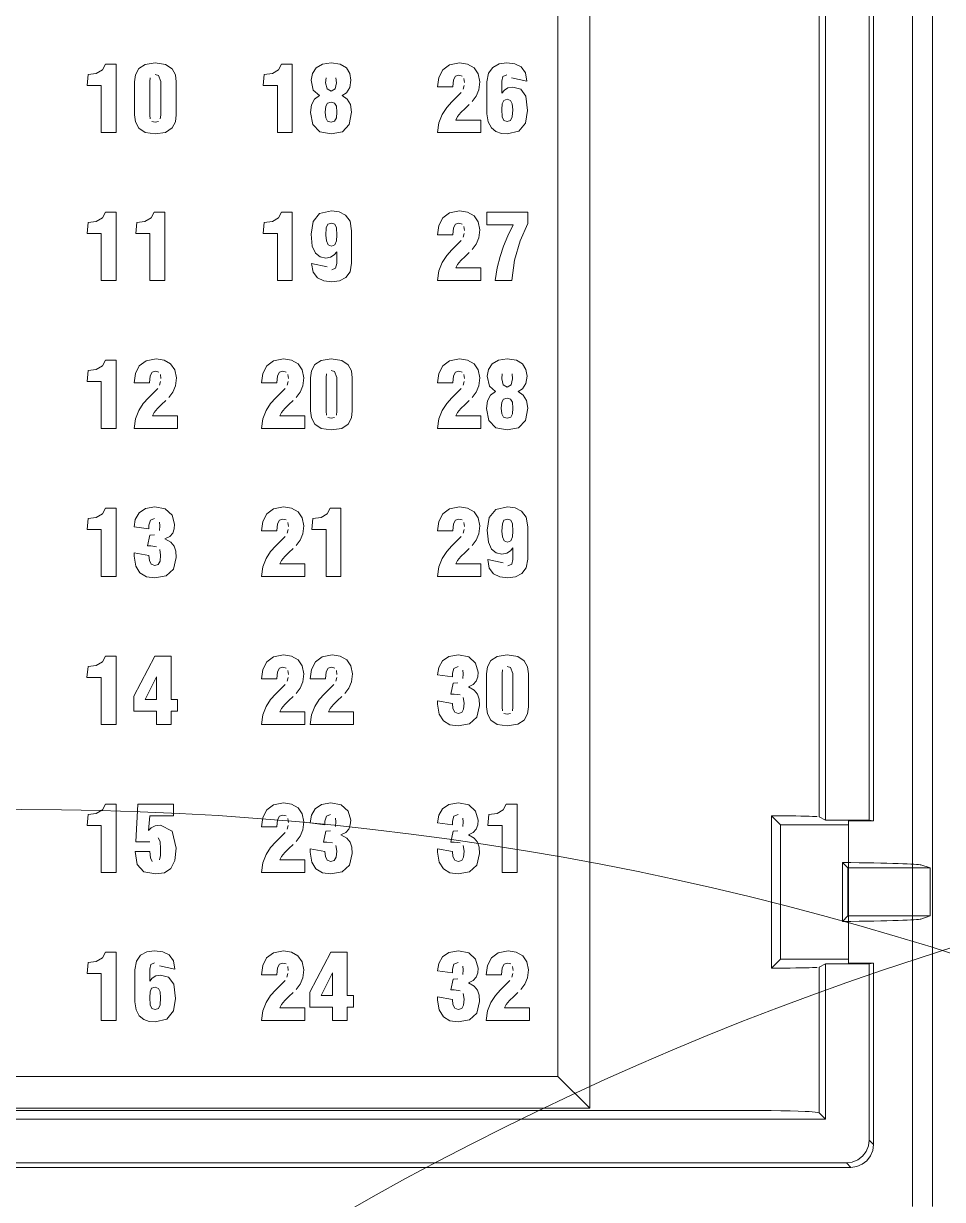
# Model space of a CAD drawing. Header units: millimetres. Extents: x -6000 to 26000, y -6000 to 26000.
# Drawn here: x 133.833 to 136.62, y -4534.939 to -4531.375 of the extents above; entities that cross this region are included whole.
import ezdxf

# ---------------------------------------------------------------- set-up
doc = ezdxf.new("R2010")
doc.units = ezdxf.units.MM
doc.header["$MEASUREMENT"] = 0
doc.layers.add('Чертеж и Рисунок_Ном._пера__7', color=7, linetype='Continuous', lineweight=15)

msp = doc.modelspace()

# ---------------------------------------------------------------- linework, layer by layer
at = {"layer": 'Чертеж и Рисунок_Ном._пера__7', "color": 7, "linetype": 'Continuous', "lineweight": 15}
for p, q in [((136.5291, -4534.9602), (136.5291, -4528.3644)), ((136.5894, -4528.3644), (136.5894, -4534.9602)), ((136.5894, -4528.3644), (136.5894, -4534.9602)), ((136.5894, -4534.9184), (136.5894, -4528.3647)), ((136.2456, -4533.7796), (136.2456, -4529.2135)), ((136.2648, -4533.7892), (136.2648, -4529.2039)), ((136.3975, -4533.7892), (136.3975, -4529.2039)), ((136.4109, -4529.2013), (136.4109, -4533.7919)), ((135.4537, -4534.5664), (135.4537, -4530.6716)), ((135.5501, -4530.768), (135.5501, -4534.6628)), ((136.1008, -4533.7763), (136.1286, -4533.8041)), ((136.1008, -4534.2384), (136.1008, -4533.7763)), ((136.2648, -4533.7892), (136.2456, -4533.7796)), ((136.3975, -4533.7892), (136.2648, -4533.7892)), ((136.4109, -4533.7919), (136.3975, -4533.7892)), ((136.1286, -4534.2105), (136.1286, -4533.8041)), ((136.1286, -4533.8041), (136.3344, -4533.8041)), ((136.3344, -4533.7919), (136.3344, -4533.8041)), ((136.4109, -4533.7919), (136.3344, -4533.7919)), ((136.3344, -4534.2105), (136.3344, -4533.8041)), ((136.3164, -4533.9179), (136.3164, -4534.0967)), ((136.3164, -4533.9179), (136.3331, -4533.9346)), ((136.5822, -4533.9346), (136.5544, -4533.9254)), ((136.3331, -4533.9346), (136.3331, -4534.08)), ((136.5822, -4533.9346), (136.3331, -4533.9346)), ((136.5822, -4533.9346), (136.5822, -4534.08)), ((136.3164, -4534.0967), (136.3331, -4534.08)), ((136.3331, -4534.08), (136.5822, -4534.08)), ((136.5544, -4534.0893), (136.5822, -4534.08)), ((136.1008, -4534.2384), (136.1286, -4534.2105)), ((136.1286, -4534.2105), (136.3344, -4534.2105)), ((136.3344, -4534.2228), (136.3344, -4534.2105)), ((136.2648, -4534.2255), (136.2456, -4534.235)), ((136.2456, -4534.6767), (136.2456, -4534.235)), ((136.3975, -4534.2255), (136.2648, -4534.2255)), ((136.2648, -4534.6959), (136.2648, -4534.2255)), ((136.4109, -4534.2228), (136.3344, -4534.2228)), ((136.4109, -4534.2228), (136.3975, -4534.2255)), ((136.3975, -4534.7593), (136.3975, -4534.2255)), ((136.4109, -4534.2228), (136.4109, -4534.7726)), ((132.0822, -4534.5664), (135.4537, -4534.5664)), ((135.4537, -4534.5664), (135.5501, -4534.6628)), ((136.0371, -4534.6696), (131.4988, -4534.6696)), ((135.5501, -4534.6628), (131.9858, -4534.6628)), ((136.2456, -4534.6767), (136.2648, -4534.6959)), ((131.2711, -4534.6959), (136.2648, -4534.6959)), ((136.4109, -4534.7726), (136.3975, -4534.7593)), ((136.3416, -4534.8419), (131.1943, -4534.8419)), ((131.2077, -4534.8285), (136.3282, -4534.8285)), ((136.3416, -4534.8419), (136.3282, -4534.8285))]:
    msp.add_line(p, q, dxfattribs=at)
at = {"layer": 'Чертеж и Рисунок_Ном._пера__7', "color": 7, "linetype": 'Continuous', "lineweight": 15, "flags": 128}
for points in [[(134.0692, -4531.7055), (134.1146, -4531.7055), (134.1146, -4531.4985), (134.0822, -4531.4985), (134.0728, -4531.5155)], [(134.2022, -4531.499), (134.183, -4531.512)], [(134.2326, -4531.4941), (134.2022, -4531.499)], [(134.2643, -4531.499), (134.2326, -4531.4941)], [(134.2839, -4531.5121), (134.2643, -4531.499)], [(134.603, -4531.7055), (134.6483, -4531.7055), (134.6483, -4531.4985), (134.616, -4531.4985), (134.6065, -4531.5155)], [(134.7396, -4531.4983), (134.7208, -4531.5096), (134.7095, -4531.5263)], [(134.7658, -4531.4941), (134.7396, -4531.4983)], [(134.7939, -4531.4984), (134.7658, -4531.4941)], [(134.8126, -4531.5098), (134.7939, -4531.4984)], [(135.125, -4531.5), (135.1044, -4531.5158)], [(135.1553, -4531.4941), (135.125, -4531.5)], [(135.1799, -4531.498), (135.1553, -4531.4941)], [(135.1994, -4531.5093), (135.1799, -4531.498)], [(135.2122, -4531.5274), (135.1994, -4531.5093)], [(135.256, -4531.508), (135.2433, -4531.5259)], [(135.2984, -4531.4941), (135.275, -4531.4975), (135.256, -4531.508)], [(135.323, -4531.4972), (135.2984, -4531.4941)], [(135.3423, -4531.5069), (135.323, -4531.4972)], [(135.3551, -4531.5242), (135.3423, -4531.5069)], [(134.0541, -4531.5263), (134.0292, -4531.5301), (134.026, -4531.5627), (134.0692, -4531.5627), (134.0692, -4531.7055)], [(134.0728, -4531.5155), (134.0541, -4531.5263)], [(134.1729, -4531.5305), (134.1699, -4531.5521)], [(134.183, -4531.512), (134.1729, -4531.5305)], [(134.2178, -4531.6645), (134.2167, -4531.6528), (134.2167, -4531.5513), (134.2178, -4531.5395)], [(134.2321, -4531.5298), (134.2427, -4531.5323)], [(134.2427, -4531.5323), (134.2497, -4531.5513), (134.2497, -4531.6528), (134.2481, -4531.6645)], [(134.2938, -4531.5306), (134.2839, -4531.5121)], [(134.2938, -4531.6732), (134.2965, -4531.6517), (134.2965, -4531.5521), (134.2938, -4531.5306)], [(134.5879, -4531.5263), (134.563, -4531.5301), (134.5597, -4531.5627), (134.603, -4531.5627), (134.603, -4531.7055)], [(134.6065, -4531.5155), (134.5879, -4531.5263)], [(134.7095, -4531.5263), (134.7057, -4531.5465), (134.7119, -4531.5775)], [(134.7535, -4531.5734), (134.7493, -4531.5545), (134.7512, -4531.5401)], [(134.7807, -4531.5401), (134.7826, -4531.5545), (134.7784, -4531.5734)], [(134.8229, -4531.5266), (134.8126, -4531.5098)], [(134.8262, -4531.5465), (134.8229, -4531.5266)], [(135.0927, -4531.539), (135.089, -4531.5669), (135.135, -4531.5669), (135.1369, -4531.5462), (135.143, -4531.5349)], [(135.1044, -4531.5158), (135.0927, -4531.539)], [(135.143, -4531.5349), (135.1532, -4531.5315)], [(135.1532, -4531.5315), (135.1635, -4531.5343)], [(135.1686, -4531.542), (135.17, -4531.5536)], [(135.2168, -4531.5518), (135.2122, -4531.5274)], [(135.2433, -4531.5259), (135.2386, -4531.5518), (135.2386, -4531.6493), (135.2422, -4531.6736)], [(135.2834, -4531.586), (135.2834, -4531.5498), (135.287, -4531.5358)], [(135.287, -4531.5358), (135.2984, -4531.5309)], [(135.313, -4531.5401), (135.3596, -4531.5498), (135.3551, -4531.5242)], [(134.1699, -4531.5521), (134.1699, -4531.6517), (134.1729, -4531.6733), (134.183, -4531.6919)], [(134.7119, -4531.5775), (134.7305, -4531.5936)], [(134.7784, -4531.5734), (134.7658, -4531.5798), (134.7535, -4531.5734)], [(134.813, -4531.5848), (134.8225, -4531.569)], [(134.8225, -4531.569), (134.8262, -4531.5465)], [(135.1691, -4531.5634), (135.1661, -4531.5745)], [(135.2056, -4531.5952), (135.2137, -4531.5761)], [(135.2137, -4531.5761), (135.2168, -4531.5518)], [(135.3021, -4531.5705), (135.2912, -4531.5769), (135.2834, -4531.586)], [(135.3166, -4531.568), (135.3021, -4531.5705)], [(135.3408, -4531.5745), (135.3166, -4531.568)], [(135.3561, -4531.5952), (135.3408, -4531.5745)], [(134.7305, -4531.5936), (134.7156, -4531.6048), (134.7065, -4531.6212)], [(134.7497, -4531.6259), (134.7551, -4531.6161), (134.7658, -4531.6131)], [(134.7658, -4531.6131), (134.7764, -4531.6161)], [(134.7764, -4531.6161), (134.7819, -4531.626), (134.7835, -4531.644)], [(134.7994, -4531.5936), (134.813, -4531.5848)], [(134.815, -4531.6048), (134.7994, -4531.5936)], [(134.8248, -4531.6211), (134.815, -4531.6048)], [(135.132, -4531.6123), (135.1164, -4531.63)], [(135.1473, -4531.5973), (135.132, -4531.6123)], [(135.1603, -4531.5842), (135.1473, -4531.5973)], [(135.1938, -4531.6113), (135.2056, -4531.5952)], [(135.2834, -4531.636), (135.2845, -4531.6188), (135.2893, -4531.608), (135.2996, -4531.6042), (135.31, -4531.608)], [(135.31, -4531.608), (135.3152, -4531.619)], [(135.3553, -4531.6767), (135.3614, -4531.6387), (135.3561, -4531.5952)], [(134.7065, -4531.6212), (134.7034, -4531.6446), (134.7104, -4531.6815)], [(134.7481, -4531.644), (134.7497, -4531.6259)], [(134.7497, -4531.6612), (134.7481, -4531.644)], [(134.7835, -4531.644), (134.782, -4531.6612)], [(134.8212, -4531.6814), (134.8282, -4531.644), (134.8248, -4531.6211)], [(135.1026, -4531.6509), (135.0928, -4531.6759)], [(135.1164, -4531.63), (135.1026, -4531.6509)], [(135.1492, -4531.6567), (135.1593, -4531.6447)], [(135.1593, -4531.6447), (135.172, -4531.6325)], [(135.172, -4531.6325), (135.1844, -4531.621)], [(135.2846, -4531.6577), (135.2834, -4531.636)], [(135.3152, -4531.619), (135.3166, -4531.6363)], [(135.3166, -4531.6363), (135.3153, -4531.6582)], [(134.2427, -4531.6718), (134.2321, -4531.6743), (134.2223, -4531.6718)], [(134.2839, -4531.6918), (134.2938, -4531.6732)], [(134.7104, -4531.6815), (134.7313, -4531.703)], [(134.7551, -4531.6713), (134.7497, -4531.6612)], [(134.7766, -4531.6713), (134.7658, -4531.6746), (134.7551, -4531.6713)], [(134.782, -4531.6612), (134.7766, -4531.6713)], [(134.8003, -4531.703), (134.8212, -4531.6814)], [(135.089, -4531.7055), (135.2203, -4531.7055), (135.2203, -4531.6676), (135.1444, -4531.6676), (135.1492, -4531.6567)], [(135.0928, -4531.6759), (135.089, -4531.7055)], [(135.2422, -4531.6736), (135.2518, -4531.6909)], [(135.2894, -4531.669), (135.2846, -4531.6577)], [(135.2996, -4531.6723), (135.2894, -4531.669)], [(135.3102, -4531.6692), (135.2996, -4531.6723)], [(135.3153, -4531.6582), (135.3102, -4531.6692)], [(135.3355, -4531.7012), (135.3553, -4531.6767)], [(134.183, -4531.6919), (134.2022, -4531.705)], [(134.2022, -4531.705), (134.2326, -4531.7099)], [(134.2326, -4531.7099), (134.2643, -4531.705)], [(134.2643, -4531.705), (134.2839, -4531.6918)], [(134.7313, -4531.703), (134.7658, -4531.7099)], [(134.7658, -4531.7099), (134.8003, -4531.703)], [(135.2518, -4531.6909), (135.2656, -4531.7021), (135.2821, -4531.7081), (135.2996, -4531.7099)], [(135.2996, -4531.7099), (135.3355, -4531.7012)], [(134.0728, -4531.964), (134.0541, -4531.9748)], [(134.0692, -4532.1541), (134.1146, -4532.1541), (134.1146, -4531.9471), (134.0822, -4531.9471), (134.0728, -4531.964)], [(134.2203, -4531.964), (134.2016, -4531.9748)], [(134.2167, -4532.1541), (134.2621, -4532.1541), (134.2621, -4531.9471), (134.2297, -4531.9471), (134.2203, -4531.964)], [(134.6065, -4531.964), (134.5879, -4531.9748)], [(134.603, -4532.1541), (134.6483, -4532.1541), (134.6483, -4531.9471), (134.616, -4531.9471), (134.6065, -4531.964)], [(134.7667, -4531.9427), (134.7312, -4531.9513), (134.7115, -4531.9755)], [(134.7903, -4531.9456), (134.7667, -4531.9427)], [(134.8233, -4531.9743), (134.8099, -4531.9556), (134.7903, -4531.9456)], [(135.1044, -4531.9644), (135.0927, -4531.9875)], [(135.125, -4531.9485), (135.1044, -4531.9644)], [(135.1553, -4531.9427), (135.125, -4531.9485)], [(135.1799, -4531.9466), (135.1553, -4531.9427)], [(135.1994, -4531.9579), (135.1799, -4531.9466)], [(135.2122, -4531.976), (135.1994, -4531.9579)], [(135.3388, -4532.0339), (135.3629, -4531.9816), (135.3629, -4531.9471), (135.238, -4531.9471), (135.238, -4531.9851), (135.3178, -4531.9851), (135.302, -4532.019)], [(134.0541, -4531.9748), (134.0292, -4531.9786), (134.026, -4532.0113), (134.0692, -4532.0113), (134.0692, -4532.1541)], [(134.2016, -4531.9748), (134.1767, -4531.9786), (134.1735, -4532.0113), (134.2167, -4532.0113), (134.2167, -4532.1541)], [(134.5879, -4531.9748), (134.563, -4531.9786), (134.5597, -4532.0113), (134.603, -4532.0113), (134.603, -4532.1541)], [(134.7115, -4531.9755), (134.7055, -4532.0134), (134.709, -4532.0504)], [(134.7502, -4532.0166), (134.7514, -4531.9947)], [(134.7514, -4531.9947), (134.7563, -4531.9835)], [(134.7563, -4531.9835), (134.7667, -4531.9804)], [(134.7667, -4531.9804), (134.777, -4531.9836)], [(134.777, -4531.9836), (134.782, -4531.9949)], [(134.782, -4531.9949), (134.7835, -4532.0166)], [(134.8235, -4532.1277), (134.8282, -4532.102), (134.8282, -4532.0036), (134.8233, -4531.9743)], [(135.0927, -4531.9875), (135.089, -4532.0154), (135.135, -4532.0154), (135.1369, -4531.9948), (135.143, -4531.9835)], [(135.143, -4531.9835), (135.1532, -4531.9801)], [(135.1532, -4531.9801), (135.1635, -4531.9828)], [(135.1686, -4531.9905), (135.17, -4532.0022)], [(135.2168, -4532.0004), (135.2122, -4531.976)], [(135.2137, -4532.0247), (135.2168, -4532.0004)], [(134.7517, -4532.0342), (134.7502, -4532.0166)], [(134.7667, -4532.0499), (134.7568, -4532.0457), (134.7517, -4532.0342)], [(134.782, -4532.0342), (134.777, -4532.0457)], [(134.7835, -4532.0166), (134.782, -4532.0342)], [(135.1603, -4532.0328), (135.1473, -4532.0459)], [(135.1691, -4532.0119), (135.1661, -4532.023)], [(135.1938, -4532.0599), (135.2056, -4532.0438)], [(135.2056, -4532.0438), (135.2137, -4532.0247)], [(135.302, -4532.019), (135.2888, -4532.0504)], [(135.3219, -4532.0923), (135.3388, -4532.0339)], [(134.709, -4532.0504), (134.7187, -4532.0709)], [(134.7187, -4532.0709), (134.7328, -4532.0824)], [(134.7646, -4532.0833), (134.7756, -4532.0764)], [(134.777, -4532.0457), (134.7667, -4532.0499)], [(134.7756, -4532.0764), (134.7835, -4532.0669), (134.7835, -4532.1029), (134.7797, -4532.1168)], [(135.1164, -4532.0785), (135.1026, -4532.0995)], [(135.132, -4532.0609), (135.1164, -4532.0785)], [(135.1473, -4532.0459), (135.132, -4532.0609)], [(135.172, -4532.081), (135.1844, -4532.0695)], [(135.2888, -4532.0504), (135.2781, -4532.0816)], [(134.7069, -4532.1029), (134.7115, -4532.1284), (134.7242, -4532.1457)], [(134.7535, -4532.1126), (134.7069, -4532.1029)], [(134.7328, -4532.0824), (134.7499, -4532.0861)], [(134.7499, -4532.0861), (134.7646, -4532.0833)], [(135.089, -4532.1541), (135.2203, -4532.1541), (135.2203, -4532.1161), (135.1444, -4532.1161), (135.1492, -4532.1053)], [(135.1026, -4532.0995), (135.0928, -4532.1244)], [(135.1492, -4532.1053), (135.1593, -4532.0932)], [(135.1593, -4532.0932), (135.172, -4532.081)], [(135.2781, -4532.0816), (135.2697, -4532.1154)], [(135.3134, -4532.1541), (135.3219, -4532.0923)], [(134.7242, -4532.1457), (134.7436, -4532.1555)], [(134.7797, -4532.1168), (134.7682, -4532.1217)], [(134.7916, -4532.1553), (134.8107, -4532.1452)], [(134.8107, -4532.1452), (134.8235, -4532.1277)], [(135.0928, -4532.1244), (135.089, -4532.1541)], [(135.2697, -4532.1154), (135.2636, -4532.1541), (135.3134, -4532.1541)], [(134.7436, -4532.1555), (134.7682, -4532.1585), (134.7916, -4532.1553)], [(134.0692, -4532.6026), (134.1146, -4532.6026), (134.1146, -4532.3957), (134.0822, -4532.3957), (134.0728, -4532.4126)], [(134.205, -4532.3971), (134.1844, -4532.4129)], [(134.2353, -4532.3912), (134.205, -4532.3971)], [(134.2599, -4532.3951), (134.2353, -4532.3912)], [(134.2794, -4532.4064), (134.2599, -4532.3951)], [(134.5912, -4532.3971), (134.5707, -4532.4129)], [(134.6216, -4532.3912), (134.5912, -4532.3971)], [(134.6462, -4532.3951), (134.6216, -4532.3912)], [(134.6657, -4532.4064), (134.6462, -4532.3951)], [(134.736, -4532.3961), (134.7167, -4532.4091)], [(134.7664, -4532.3912), (134.736, -4532.3961)], [(134.7981, -4532.3962), (134.7664, -4532.3912)], [(134.8177, -4532.4092), (134.7981, -4532.3962)], [(135.125, -4532.3971), (135.1044, -4532.4129)], [(135.1553, -4532.3912), (135.125, -4532.3971)], [(135.1799, -4532.3951), (135.1553, -4532.3912)], [(135.1994, -4532.4064), (135.1799, -4532.3951)], [(135.2733, -4532.3954), (135.2545, -4532.4068), (135.2433, -4532.4234)], [(135.2996, -4532.3912), (135.2733, -4532.3954)], [(135.3276, -4532.3955), (135.2996, -4532.3912)], [(135.3463, -4532.407), (135.3276, -4532.3955)], [(134.0541, -4532.4234), (134.0292, -4532.4272), (134.026, -4532.4598), (134.0692, -4532.4598), (134.0692, -4532.6026)], [(134.0728, -4532.4126), (134.0541, -4532.4234)], [(134.1727, -4532.4361), (134.169, -4532.464), (134.215, -4532.464), (134.2169, -4532.4433), (134.223, -4532.432)], [(134.1844, -4532.4129), (134.1727, -4532.4361)], [(134.223, -4532.432), (134.2332, -4532.4286)], [(134.2332, -4532.4286), (134.2435, -4532.4314)], [(134.2922, -4532.4245), (134.2794, -4532.4064)], [(134.2968, -4532.4489), (134.2922, -4532.4245)], [(134.559, -4532.4361), (134.5553, -4532.464), (134.6012, -4532.464), (134.6032, -4532.4433), (134.6093, -4532.432)], [(134.5707, -4532.4129), (134.559, -4532.4361)], [(134.6093, -4532.432), (134.6195, -4532.4286)], [(134.6195, -4532.4286), (134.6297, -4532.4314)], [(134.6785, -4532.4245), (134.6657, -4532.4064)], [(134.6831, -4532.4489), (134.6785, -4532.4245)], [(134.7066, -4532.4277), (134.7037, -4532.4493)], [(134.7167, -4532.4091), (134.7066, -4532.4277)], [(134.7658, -4532.4269), (134.7764, -4532.4294)], [(134.7764, -4532.4294), (134.7835, -4532.4484), (134.7835, -4532.5499), (134.7819, -4532.5617)], [(134.8275, -4532.4277), (134.8177, -4532.4092)], [(134.8275, -4532.5703), (134.8303, -4532.5488), (134.8303, -4532.4493), (134.8275, -4532.4277)], [(135.0927, -4532.4361), (135.089, -4532.464), (135.135, -4532.464), (135.1369, -4532.4433), (135.143, -4532.432)], [(135.1044, -4532.4129), (135.0927, -4532.4361)], [(135.143, -4532.432), (135.1532, -4532.4286)], [(135.1532, -4532.4286), (135.1635, -4532.4314)], [(135.2122, -4532.4245), (135.1994, -4532.4064)], [(135.2168, -4532.4489), (135.2122, -4532.4245)], [(135.2433, -4532.4234), (135.2395, -4532.4436), (135.2457, -4532.4746)], [(135.3567, -4532.4237), (135.3463, -4532.407)], [(135.3599, -4532.4436), (135.3567, -4532.4237)], [(134.2491, -4532.4605), (134.2461, -4532.4716)], [(134.2486, -4532.4391), (134.25, -4532.4507)], [(134.2937, -4532.4732), (134.2968, -4532.4489)], [(134.6354, -4532.4605), (134.6323, -4532.4716)], [(134.6348, -4532.4391), (134.6363, -4532.4507)], [(134.68, -4532.4732), (134.6831, -4532.4489)], [(134.7037, -4532.4493), (134.7037, -4532.5488), (134.7066, -4532.5704), (134.7167, -4532.589)], [(134.7516, -4532.5617), (134.7505, -4532.5499), (134.7505, -4532.4484), (134.7516, -4532.4366)], [(135.1691, -4532.4605), (135.1661, -4532.4716)], [(135.1686, -4532.4391), (135.17, -4532.4507)], [(135.2137, -4532.4732), (135.2168, -4532.4489)], [(135.2872, -4532.4705), (135.2831, -4532.4516), (135.285, -4532.4372)], [(135.3122, -4532.4705), (135.2996, -4532.4769), (135.2872, -4532.4705)], [(135.3145, -4532.4372), (135.3163, -4532.4516), (135.3122, -4532.4705)], [(135.3467, -4532.4819), (135.3563, -4532.4661)], [(135.3563, -4532.4661), (135.3599, -4532.4436)], [(134.2273, -4532.4944), (134.212, -4532.5095)], [(134.2403, -4532.4813), (134.2273, -4532.4944)], [(134.2739, -4532.5084), (134.2856, -4532.4923)], [(134.2856, -4532.4923), (134.2937, -4532.4732)], [(134.6136, -4532.4944), (134.5983, -4532.5095)], [(134.6265, -4532.4813), (134.6136, -4532.4944)], [(134.6601, -4532.5084), (134.6718, -4532.4923)], [(134.6718, -4532.4923), (134.68, -4532.4732)], [(135.1473, -4532.4944), (135.132, -4532.5095)], [(135.1603, -4532.4813), (135.1473, -4532.4944)], [(135.1938, -4532.5084), (135.2056, -4532.4923)], [(135.2056, -4532.4923), (135.2137, -4532.4732)], [(135.2642, -4532.4908), (135.2494, -4532.5019), (135.2402, -4532.5183)], [(135.2457, -4532.4746), (135.2642, -4532.4908)], [(135.3331, -4532.4908), (135.3467, -4532.4819)], [(135.3487, -4532.5019), (135.3331, -4532.4908)], [(135.3585, -4532.5182), (135.3487, -4532.5019)], [(134.1964, -4532.5271), (134.1826, -4532.548)], [(134.212, -4532.5095), (134.1964, -4532.5271)], [(134.2292, -4532.5538), (134.2393, -4532.5418)], [(134.2393, -4532.5418), (134.252, -4532.5296)], [(134.252, -4532.5296), (134.2644, -4532.5181)], [(134.5826, -4532.5271), (134.5688, -4532.548)], [(134.5983, -4532.5095), (134.5826, -4532.5271)], [(134.6155, -4532.5538), (134.6256, -4532.5418)], [(134.6256, -4532.5418), (134.6382, -4532.5296)], [(134.6382, -4532.5296), (134.6506, -4532.5181)], [(135.1164, -4532.5271), (135.1026, -4532.548)], [(135.132, -4532.5095), (135.1164, -4532.5271)], [(135.1492, -4532.5538), (135.1593, -4532.5418)], [(135.1593, -4532.5418), (135.172, -4532.5296)], [(135.172, -4532.5296), (135.1844, -4532.5181)], [(135.2402, -4532.5183), (135.2371, -4532.5417), (135.2441, -4532.5786)], [(135.2819, -4532.5411), (135.2834, -4532.523)], [(135.2834, -4532.5583), (135.2819, -4532.5411)], [(135.2834, -4532.523), (135.2888, -4532.5132), (135.2996, -4532.5102)], [(135.2996, -4532.5102), (135.3102, -4532.5132)], [(135.3102, -4532.5132), (135.3156, -4532.5231), (135.3172, -4532.5411)], [(135.3172, -4532.5411), (135.3158, -4532.5583)], [(135.355, -4532.5785), (135.362, -4532.5411), (135.3585, -4532.5182)], [(134.169, -4532.6026), (134.3004, -4532.6026), (134.3004, -4532.5647), (134.2244, -4532.5647), (134.2292, -4532.5538)], [(134.1728, -4532.573), (134.169, -4532.6026)], [(134.1826, -4532.548), (134.1728, -4532.573)], [(134.5553, -4532.6026), (134.6866, -4532.6026), (134.6866, -4532.5647), (134.6107, -4532.5647), (134.6155, -4532.5538)], [(134.559, -4532.573), (134.5553, -4532.6026)], [(134.5688, -4532.548), (134.559, -4532.573)], [(134.7764, -4532.5689), (134.7658, -4532.5714), (134.7561, -4532.5689)], [(134.8177, -4532.589), (134.8275, -4532.5703)], [(135.089, -4532.6026), (135.2203, -4532.6026), (135.2203, -4532.5647), (135.1444, -4532.5647), (135.1492, -4532.5538)], [(135.0928, -4532.573), (135.089, -4532.6026)], [(135.1026, -4532.548), (135.0928, -4532.573)], [(135.2888, -4532.5684), (135.2834, -4532.5583)], [(135.3104, -4532.5684), (135.2996, -4532.5717), (135.2888, -4532.5684)], [(135.3158, -4532.5583), (135.3104, -4532.5684)], [(135.334, -4532.6001), (135.355, -4532.5785)], [(134.7167, -4532.589), (134.736, -4532.6022)], [(134.736, -4532.6022), (134.7664, -4532.607)], [(134.7664, -4532.607), (134.7981, -4532.6021)], [(134.7981, -4532.6021), (134.8177, -4532.589)], [(135.2441, -4532.5786), (135.2651, -4532.6001)], [(135.2651, -4532.6001), (135.2996, -4532.607)], [(135.2996, -4532.607), (135.334, -4532.6001)], [(134.0728, -4532.8611), (134.0541, -4532.8719)], [(134.0692, -4533.0512), (134.1146, -4533.0512), (134.1146, -4532.8442), (134.0822, -4532.8442), (134.0728, -4532.8611)], [(134.1836, -4532.8584), (134.1723, -4532.8779), (134.1688, -4532.901), (134.2135, -4532.9069)], [(134.2032, -4532.8449), (134.1836, -4532.8584)], [(134.2318, -4532.8398), (134.2032, -4532.8449)], [(134.2631, -4532.8465), (134.2318, -4532.8398)], [(134.284, -4532.8648), (134.2631, -4532.8465)], [(134.5707, -4532.8615), (134.559, -4532.8846)], [(134.5912, -4532.8456), (134.5707, -4532.8615)], [(134.6216, -4532.8398), (134.5912, -4532.8456)], [(134.6462, -4532.8437), (134.6216, -4532.8398)], [(134.6657, -4532.855), (134.6462, -4532.8437)], [(134.6785, -4532.8731), (134.6657, -4532.855)], [(134.754, -4532.8611), (134.7354, -4532.8719)], [(134.7505, -4533.0512), (134.7958, -4533.0512), (134.7958, -4532.8442), (134.7635, -4532.8442), (134.754, -4532.8611)], [(135.1044, -4532.8615), (135.0927, -4532.8846)], [(135.125, -4532.8456), (135.1044, -4532.8615)], [(135.1553, -4532.8398), (135.125, -4532.8456)], [(135.1799, -4532.8437), (135.1553, -4532.8398)], [(135.1994, -4532.855), (135.1799, -4532.8437)], [(135.2122, -4532.8731), (135.1994, -4532.855)], [(135.3004, -4532.8398), (135.2649, -4532.8484), (135.2453, -4532.8726)], [(135.3241, -4532.8427), (135.3004, -4532.8398)], [(135.357, -4532.8714), (135.3437, -4532.8527), (135.3241, -4532.8427)], [(134.0541, -4532.8719), (134.0292, -4532.8757), (134.026, -4532.9084), (134.0692, -4532.9084), (134.0692, -4533.0512)], [(134.2135, -4532.9069), (134.2135, -4532.8957), (134.2182, -4532.8809)], [(134.2182, -4532.8809), (134.2309, -4532.8754)], [(134.2452, -4532.8868), (134.2468, -4532.8975), (134.2452, -4532.9118)], [(134.2915, -4532.8925), (134.284, -4532.8648)], [(134.2904, -4532.907), (134.2915, -4532.8925)], [(134.559, -4532.8846), (134.5553, -4532.9125), (134.6012, -4532.9125), (134.6032, -4532.8919), (134.6093, -4532.8806)], [(134.6093, -4532.8806), (134.6195, -4532.8772)], [(134.6195, -4532.8772), (134.6297, -4532.8799)], [(134.6348, -4532.8876), (134.6363, -4532.8993)], [(134.6831, -4532.8975), (134.6785, -4532.8731)], [(134.68, -4532.9218), (134.6831, -4532.8975)], [(134.7354, -4532.8719), (134.7105, -4532.8757), (134.7072, -4532.9084), (134.7505, -4532.9084), (134.7505, -4533.0512)], [(135.0927, -4532.8846), (135.089, -4532.9125), (135.135, -4532.9125), (135.1369, -4532.8919), (135.143, -4532.8806)], [(135.143, -4532.8806), (135.1532, -4532.8772)], [(135.1532, -4532.8772), (135.1635, -4532.8799)], [(135.1686, -4532.8876), (135.17, -4532.8993)], [(135.2168, -4532.8975), (135.2122, -4532.8731)], [(135.2137, -4532.9218), (135.2168, -4532.8975)], [(135.2453, -4532.8726), (135.2392, -4532.9105), (135.2427, -4532.9475)], [(135.2839, -4532.9137), (135.2851, -4532.8918)], [(135.2851, -4532.8918), (135.29, -4532.8806)], [(135.29, -4532.8806), (135.3004, -4532.8775)], [(135.3004, -4532.8775), (135.3107, -4532.8807)], [(135.3107, -4532.8807), (135.3158, -4532.892)], [(135.3158, -4532.892), (135.3172, -4532.9137)], [(135.3572, -4533.0248), (135.362, -4532.9991), (135.362, -4532.9007), (135.357, -4532.8714)], [(134.2302, -4532.9244), (134.2159, -4532.9255), (134.2088, -4532.9587), (134.2191, -4532.9587), (134.2368, -4532.961)], [(134.2621, -4532.9373), (134.2771, -4532.9302)], [(134.2771, -4532.9302), (134.2861, -4532.9198)], [(134.2861, -4532.9198), (134.2904, -4532.907)], [(134.6265, -4532.9299), (134.6136, -4532.943)], [(134.6354, -4532.909), (134.6323, -4532.9201)], [(134.6718, -4532.9409), (134.68, -4532.9218)], [(135.1603, -4532.9299), (135.1473, -4532.943)], [(135.1691, -4532.909), (135.1661, -4532.9201)], [(135.2056, -4532.9409), (135.2137, -4532.9218)], [(135.2854, -4532.9314), (135.2839, -4532.9137)], [(135.3004, -4532.947), (135.2905, -4532.9428), (135.2854, -4532.9314)], [(135.3158, -4532.9314), (135.3107, -4532.9428)], [(135.3172, -4532.9137), (135.3158, -4532.9314)], [(134.2463, -4532.9694), (134.2491, -4532.9864)], [(134.2798, -4532.9469), (134.2621, -4532.9373)], [(134.2901, -4532.9589), (134.2798, -4532.9469)], [(134.2948, -4532.9742), (134.2901, -4532.9589)], [(134.5983, -4532.958), (134.5826, -4532.9756)], [(134.6136, -4532.943), (134.5983, -4532.958)], [(134.6382, -4532.9781), (134.6506, -4532.9666)], [(134.6601, -4532.957), (134.6718, -4532.9409)], [(135.132, -4532.958), (135.1164, -4532.9756)], [(135.1473, -4532.943), (135.132, -4532.958)], [(135.172, -4532.9781), (135.1844, -4532.9666)], [(135.1938, -4532.957), (135.2056, -4532.9409)], [(135.2427, -4532.9475), (135.2524, -4532.968)], [(135.2524, -4532.968), (135.2665, -4532.9796)], [(135.3107, -4532.9428), (135.3004, -4532.947)], [(135.3094, -4532.9735), (135.3172, -4532.964), (135.3172, -4533), (135.3134, -4533.0139)], [(134.2151, -4533.0022), (134.2135, -4532.9873), (134.1688, -4532.9793), (134.1688, -4532.9897), (134.1734, -4533.0194)], [(134.2207, -4533.0133), (134.2151, -4533.0022)], [(134.2491, -4532.9864), (134.2476, -4533.0046), (134.242, -4533.0146)], [(134.2881, -4533.029), (134.2959, -4532.9932)], [(134.2959, -4532.9932), (134.2948, -4532.9742)], [(134.5553, -4533.0512), (134.6866, -4533.0512), (134.6866, -4533.0132), (134.6107, -4533.0132), (134.6155, -4533.0024)], [(134.5688, -4532.9966), (134.559, -4533.0216)], [(134.5826, -4532.9756), (134.5688, -4532.9966)], [(134.6155, -4533.0024), (134.6256, -4532.9904)], [(134.6256, -4532.9904), (134.6382, -4532.9781)], [(135.089, -4533.0512), (135.2203, -4533.0512), (135.2203, -4533.0132), (135.1444, -4533.0132), (135.1492, -4533.0024)], [(135.1026, -4532.9966), (135.0928, -4533.0216)], [(135.1164, -4532.9756), (135.1026, -4532.9966)], [(135.1492, -4533.0024), (135.1593, -4532.9904)], [(135.1593, -4532.9904), (135.172, -4532.9781)], [(135.2407, -4533), (135.2452, -4533.0255), (135.2579, -4533.0428)], [(135.2873, -4533.0097), (135.2407, -4533)], [(135.2665, -4532.9796), (135.2837, -4532.9832)], [(135.2837, -4532.9832), (135.2984, -4532.9804)], [(135.2984, -4532.9804), (135.3094, -4532.9735)], [(134.1734, -4533.0194), (134.1864, -4533.0399)], [(134.1864, -4533.0399), (134.2061, -4533.0518)], [(134.2312, -4533.0176), (134.2207, -4533.0133)], [(134.242, -4533.0146), (134.2312, -4533.0176)], [(134.2659, -4533.0492), (134.2881, -4533.029)], [(134.559, -4533.0216), (134.5553, -4533.0512)], [(135.0928, -4533.0216), (135.089, -4533.0512)], [(135.3134, -4533.0139), (135.3019, -4533.0188)], [(135.3444, -4533.0424), (135.3572, -4533.0248)], [(134.2061, -4533.0518), (134.2312, -4533.0556)], [(134.2312, -4533.0556), (134.2659, -4533.0492)], [(135.2579, -4533.0428), (135.2773, -4533.0526)], [(135.2773, -4533.0526), (135.3019, -4533.0556), (135.3253, -4533.0524)], [(135.3253, -4533.0524), (135.3444, -4533.0424)], [(134.6216, -4533.2884), (134.5912, -4533.2942)], [(134.6462, -4533.2922), (134.6216, -4533.2884)], [(134.7691, -4533.2884), (134.7387, -4533.2942)], [(134.7937, -4533.2922), (134.7691, -4533.2884)], [(135.1518, -4533.2884), (135.1231, -4533.2934)], [(135.1831, -4533.295), (135.1518, -4533.2884)], [(135.3001, -4533.2884), (135.2697, -4533.2932)], [(135.3318, -4533.2933), (135.3001, -4533.2884)], [(134.054, -4533.3205), (134.0291, -4533.3243), (134.0258, -4533.3569), (134.0691, -4533.3569), (134.0691, -4533.4997)], [(134.0726, -4533.3097), (134.054, -4533.3205)], [(134.0691, -4533.4997), (134.1144, -4533.4997), (134.1144, -4533.2928), (134.0821, -4533.2928), (134.0726, -4533.3097)], [(134.5707, -4533.31), (134.559, -4533.3332)], [(134.5912, -4533.2942), (134.5707, -4533.31)], [(134.6093, -4533.3291), (134.6195, -4533.3257)], [(134.6195, -4533.3257), (134.6297, -4533.3285)], [(134.6657, -4533.3035), (134.6462, -4533.2922)], [(134.6785, -4533.3216), (134.6657, -4533.3035)], [(134.6831, -4533.3461), (134.6785, -4533.3216)], [(134.7182, -4533.31), (134.7065, -4533.3332)], [(134.7387, -4533.2942), (134.7182, -4533.31)], [(134.7568, -4533.3291), (134.767, -4533.3257)], [(134.767, -4533.3257), (134.7772, -4533.3285)], [(134.8132, -4533.3035), (134.7937, -4533.2922)], [(134.826, -4533.3216), (134.8132, -4533.3035)], [(134.8306, -4533.3461), (134.826, -4533.3216)], [(135.1036, -4533.307), (135.0923, -4533.3265), (135.0887, -4533.3496), (135.1335, -4533.3555)], [(135.1231, -4533.2934), (135.1036, -4533.307)], [(135.1382, -4533.3295), (135.1509, -4533.324)], [(135.204, -4533.3134), (135.1831, -4533.295)], [(135.2115, -4533.3411), (135.204, -4533.3134)], [(135.2404, -4533.3248), (135.2374, -4533.3464)], [(135.2505, -4533.3062), (135.2404, -4533.3248)], [(135.2697, -4533.2932), (135.2505, -4533.3062)], [(135.2996, -4533.324), (135.3102, -4533.3265)], [(135.3102, -4533.3265), (135.3172, -4533.3455), (135.3172, -4533.447), (135.3156, -4533.4588)], [(135.3514, -4533.3063), (135.3318, -4533.2933)], [(135.3613, -4533.3249), (135.3514, -4533.3063)], [(135.3613, -4533.4674), (135.364, -4533.4459), (135.364, -4533.3464), (135.3613, -4533.3249)], [(134.559, -4533.3332), (134.5553, -4533.3611), (134.6012, -4533.3611), (134.6032, -4533.3404), (134.6093, -4533.3291)], [(134.6354, -4533.3576), (134.6323, -4533.3687)], [(134.6348, -4533.3362), (134.6363, -4533.3478)], [(134.68, -4533.3704), (134.6831, -4533.3461)], [(134.7065, -4533.3332), (134.7028, -4533.3611), (134.7487, -4533.3611), (134.7507, -4533.3404), (134.7568, -4533.3291)], [(134.7829, -4533.3576), (134.7798, -4533.3687)], [(134.7823, -4533.3362), (134.7838, -4533.3478)], [(134.8275, -4533.3704), (134.8306, -4533.3461)], [(135.1335, -4533.3555), (135.1335, -4533.3443), (135.1382, -4533.3295)], [(135.1652, -4533.3354), (135.1668, -4533.3461), (135.1652, -4533.3604)], [(135.2061, -4533.3684), (135.2104, -4533.3555)], [(135.2104, -4533.3555), (135.2115, -4533.3411)], [(135.2374, -4533.3464), (135.2374, -4533.4459), (135.2404, -4533.4675), (135.2505, -4533.4862)], [(135.2853, -4533.4588), (135.2842, -4533.447), (135.2842, -4533.3455), (135.2853, -4533.3337)], [(134.6136, -4533.3915), (134.5983, -4533.4066)], [(134.6265, -4533.3785), (134.6136, -4533.3915)], [(134.6601, -4533.4055), (134.6718, -4533.3894)], [(134.6718, -4533.3894), (134.68, -4533.3704)], [(134.7611, -4533.3915), (134.7458, -4533.4066)], [(134.774, -4533.3785), (134.7611, -4533.3915)], [(134.8076, -4533.4055), (134.8194, -4533.3894)], [(134.8194, -4533.3894), (134.8275, -4533.3704)], [(135.1502, -4533.373), (135.1359, -4533.374), (135.1288, -4533.4073), (135.1391, -4533.4073), (135.1568, -4533.4096)], [(135.1821, -4533.3858), (135.1971, -4533.3788)], [(135.1998, -4533.3954), (135.1821, -4533.3858)], [(135.1971, -4533.3788), (135.2061, -4533.3684)], [(135.2101, -4533.4075), (135.1998, -4533.3954)], [(134.5826, -4533.4242), (134.5688, -4533.4451)], [(134.5983, -4533.4066), (134.5826, -4533.4242)], [(134.6256, -4533.4389), (134.6382, -4533.4267)], [(134.6382, -4533.4267), (134.6506, -4533.4152)], [(134.7301, -4533.4242), (134.7163, -4533.4451)], [(134.7458, -4533.4066), (134.7301, -4533.4242)], [(134.7731, -4533.4389), (134.7857, -4533.4267)], [(134.7857, -4533.4267), (134.7982, -4533.4152)], [(135.1351, -4533.4508), (135.1335, -4533.4359), (135.0887, -4533.4279), (135.0887, -4533.4382), (135.0934, -4533.4679)], [(135.1663, -4533.418), (135.1691, -4533.435)], [(135.2148, -4533.4227), (135.2101, -4533.4075)], [(135.2159, -4533.4417), (135.2148, -4533.4227)], [(134.5553, -4533.4997), (134.6866, -4533.4997), (134.6866, -4533.4618), (134.6107, -4533.4618), (134.6155, -4533.4509)], [(134.5688, -4533.4451), (134.559, -4533.4701)], [(134.6155, -4533.4509), (134.6256, -4533.4389)], [(134.7028, -4533.4997), (134.8341, -4533.4997), (134.8341, -4533.4618), (134.7582, -4533.4618), (134.763, -4533.4509)], [(134.7163, -4533.4451), (134.7065, -4533.4701)], [(134.763, -4533.4509), (134.7731, -4533.4389)], [(135.0934, -4533.4679), (135.1064, -4533.4884)], [(135.1407, -4533.4619), (135.1351, -4533.4508)], [(135.1512, -4533.4662), (135.1407, -4533.4619)], [(135.162, -4533.4631), (135.1512, -4533.4662)], [(135.1691, -4533.435), (135.1676, -4533.4531), (135.162, -4533.4631)], [(135.2081, -4533.4776), (135.2159, -4533.4417)], [(135.3102, -4533.466), (135.2996, -4533.4685), (135.2898, -4533.466)], [(135.3514, -4533.4861), (135.3613, -4533.4674)], [(134.559, -4533.4701), (134.5553, -4533.4997)], [(134.7065, -4533.4701), (134.7028, -4533.4997)], [(135.1064, -4533.4884), (135.1261, -4533.5003)], [(135.1261, -4533.5003), (135.1512, -4533.5042)], [(135.1512, -4533.5042), (135.1859, -4533.4978)], [(135.1859, -4533.4978), (135.2081, -4533.4776)], [(135.2505, -4533.4862), (135.2697, -4533.4993)], [(135.2697, -4533.4993), (135.3001, -4533.5042)], [(135.3001, -4533.5042), (135.3318, -4533.4992)], [(135.3318, -4533.4992), (135.3514, -4533.4861)], [(134.0692, -4533.9483), (134.1146, -4533.9483), (134.1146, -4533.7413), (134.0822, -4533.7413), (134.0728, -4533.7583)], [(134.2162, -4533.7767), (134.2883, -4533.7767), (134.2883, -4533.7413), (134.1799, -4533.7413), (134.1741, -4533.8553), (134.2162, -4533.8553)], [(134.5912, -4533.7428), (134.5707, -4533.7586)], [(134.6216, -4533.7369), (134.5912, -4533.7428)], [(134.6462, -4533.7408), (134.6216, -4533.7369)], [(134.6657, -4533.7521), (134.6462, -4533.7408)], [(134.6785, -4533.7702), (134.6657, -4533.7521)], [(134.7369, -4533.742), (134.7173, -4533.7555)], [(134.7655, -4533.7369), (134.7369, -4533.742)], [(134.7968, -4533.7436), (134.7655, -4533.7369)], [(134.8177, -4533.7619), (134.7968, -4533.7436)], [(135.1231, -4533.742), (135.1036, -4533.7555)], [(135.1518, -4533.7369), (135.1231, -4533.742)], [(135.1831, -4533.7436), (135.1518, -4533.7369)], [(135.204, -4533.7619), (135.1831, -4533.7436)], [(135.2842, -4533.9483), (135.3296, -4533.9483), (135.3296, -4533.7413), (135.2972, -4533.7413), (135.2878, -4533.7583)], [(134.0541, -4533.769), (134.0292, -4533.7728), (134.026, -4533.8055), (134.0692, -4533.8055), (134.0692, -4533.9483)], [(134.0728, -4533.7583), (134.0541, -4533.769)], [(134.2207, -4533.8132), (134.2123, -4533.8214), (134.2162, -4533.7767)], [(134.559, -4533.7818), (134.5553, -4533.8096), (134.6012, -4533.8096), (134.6032, -4533.789), (134.6093, -4533.7777)], [(134.5707, -4533.7586), (134.559, -4533.7818)], [(134.6093, -4533.7777), (134.6195, -4533.7743)], [(134.6195, -4533.7743), (134.6297, -4533.777)], [(134.6348, -4533.7848), (134.6363, -4533.7964)], [(134.6831, -4533.7946), (134.6785, -4533.7702)], [(134.7173, -4533.7555), (134.7061, -4533.775), (134.7025, -4533.7981), (134.7473, -4533.804)], [(134.7473, -4533.804), (134.7473, -4533.7928), (134.752, -4533.778)], [(134.752, -4533.778), (134.7646, -4533.7725)], [(134.779, -4533.7839), (134.7805, -4533.7946), (134.7789, -4533.8089)], [(134.8253, -4533.7896), (134.8177, -4533.7619)], [(134.8241, -4533.8041), (134.8253, -4533.7896)], [(135.1036, -4533.7555), (135.0923, -4533.775), (135.0887, -4533.7981), (135.1335, -4533.804)], [(135.1335, -4533.804), (135.1335, -4533.7928), (135.1382, -4533.778)], [(135.1382, -4533.778), (135.1509, -4533.7725)], [(135.1652, -4533.7839), (135.1668, -4533.7946), (135.1652, -4533.8089)], [(135.2115, -4533.7896), (135.204, -4533.7619)], [(135.2104, -4533.8041), (135.2115, -4533.7896)], [(135.2691, -4533.769), (135.2442, -4533.7728), (135.241, -4533.8055), (135.2842, -4533.8055), (135.2842, -4533.9483)], [(135.2878, -4533.7583), (135.2691, -4533.769)], [(136.1008, -4533.7763), (136.1303, -4533.7765), (136.1577, -4533.7768), (136.1745, -4533.777), (136.1898, -4533.7773), (136.2035, -4533.7775), (136.2154, -4533.7779), (136.2255, -4533.7782), (136.2398, -4533.7789)], [(134.2485, -4533.8049), (134.2321, -4533.8072), (134.2207, -4533.8132)], [(134.284, -4533.8226), (134.2485, -4533.8049)], [(134.2919, -4533.9121), (134.2959, -4533.8747), (134.284, -4533.8226)], [(134.6354, -4533.8061), (134.6323, -4533.8172)], [(134.6718, -4533.838), (134.68, -4533.8189)], [(134.68, -4533.8189), (134.6831, -4533.7946)], [(134.764, -4533.8215), (134.7496, -4533.8226), (134.7426, -4533.8559), (134.7529, -4533.8559), (134.7706, -4533.8581)], [(134.8109, -4533.8273), (134.8198, -4533.8169)], [(134.8198, -4533.8169), (134.8241, -4533.8041)], [(135.1502, -4533.8215), (135.1359, -4533.8226), (135.1288, -4533.8559), (135.1391, -4533.8559), (135.1568, -4533.8581)], [(135.1971, -4533.8273), (135.2061, -4533.8169)], [(135.2061, -4533.8169), (135.2104, -4533.8041)], [(134.2421, -4533.8431), (134.2475, -4533.8544)], [(134.2475, -4533.8544), (134.2491, -4533.8765), (134.2482, -4533.8969)], [(134.5983, -4533.8551), (134.5826, -4533.8727)], [(134.6136, -4533.8401), (134.5983, -4533.8551)], [(134.6265, -4533.827), (134.6136, -4533.8401)], [(134.6601, -4533.8541), (134.6718, -4533.838)], [(134.7958, -4533.8344), (134.8109, -4533.8273)], [(134.8135, -4533.844), (134.7958, -4533.8344)], [(134.8238, -4533.8561), (134.8135, -4533.844)], [(134.8286, -4533.8713), (134.8238, -4533.8561)], [(135.1821, -4533.8344), (135.1971, -4533.8273)], [(135.1998, -4533.844), (135.1821, -4533.8344)], [(135.2101, -4533.8561), (135.1998, -4533.844)], [(135.2148, -4533.8713), (135.2101, -4533.8561)], [(134.2181, -4533.9043), (134.2162, -4533.8847), (134.1717, -4533.8847), (134.1781, -4533.9238)], [(134.2482, -4533.8969), (134.2454, -4533.9094)], [(134.5688, -4533.8937), (134.559, -4533.9187)], [(134.5826, -4533.8727), (134.5688, -4533.8937)], [(134.6155, -4533.8995), (134.6256, -4533.8875)], [(134.6256, -4533.8875), (134.6382, -4533.8752)], [(134.6382, -4533.8752), (134.6506, -4533.8638)], [(134.7489, -4533.8993), (134.7473, -4533.8844), (134.7025, -4533.8765), (134.7025, -4533.8868), (134.7072, -4533.9165)], [(134.7829, -4533.8835), (134.7813, -4533.9017), (134.7757, -4533.9117)], [(134.7801, -4533.8666), (134.7829, -4533.8835)], [(134.8218, -4533.9261), (134.8297, -4533.8903)], [(134.8297, -4533.8903), (134.8286, -4533.8713)], [(135.1351, -4533.8993), (135.1335, -4533.8844), (135.0887, -4533.8765), (135.0887, -4533.8868), (135.0934, -4533.9165)], [(135.1691, -4533.8835), (135.1676, -4533.9017), (135.162, -4533.9117)], [(135.1663, -4533.8666), (135.1691, -4533.8835)], [(135.2081, -4533.9261), (135.2159, -4533.8903)], [(135.2159, -4533.8903), (135.2148, -4533.8713)], [(134.1781, -4533.9238), (134.1985, -4533.9458)], [(134.2236, -4533.9145), (134.2181, -4533.9043)], [(134.2801, -4533.9361), (134.2919, -4533.9121)], [(134.5553, -4533.9483), (134.6866, -4533.9483), (134.6866, -4533.9103), (134.6107, -4533.9103), (134.6155, -4533.8995)], [(134.559, -4533.9187), (134.5553, -4533.9483)], [(134.7072, -4533.9165), (134.7201, -4533.937)], [(134.7545, -4533.9104), (134.7489, -4533.8993)], [(134.7649, -4533.9147), (134.7545, -4533.9104)], [(134.7757, -4533.9117), (134.7649, -4533.9147)], [(134.7997, -4533.9463), (134.8218, -4533.9261)], [(135.0934, -4533.9165), (135.1064, -4533.937)], [(135.1407, -4533.9104), (135.1351, -4533.8993)], [(135.1512, -4533.9147), (135.1407, -4533.9104)], [(135.162, -4533.9117), (135.1512, -4533.9147)], [(135.1859, -4533.9463), (135.2081, -4533.9261)], [(134.1985, -4533.9458), (134.2344, -4533.9527)], [(134.2344, -4533.9527), (134.2608, -4533.9489)], [(134.2608, -4533.9489), (134.2801, -4533.9361)], [(134.7201, -4533.937), (134.7399, -4533.9489)], [(134.7399, -4533.9489), (134.7649, -4533.9527)], [(134.7649, -4533.9527), (134.7997, -4533.9463)], [(135.1064, -4533.937), (135.1261, -4533.9489)], [(135.1261, -4533.9489), (135.1512, -4533.9527)], [(135.1512, -4533.9527), (135.1859, -4533.9463)], [(134.0541, -4534.2176), (134.0292, -4534.2214), (134.026, -4534.2541), (134.0692, -4534.2541), (134.0692, -4534.3969)], [(134.0728, -4534.2068), (134.0541, -4534.2176)], [(134.0692, -4534.3969), (134.1146, -4534.3969), (134.1146, -4534.1899), (134.0822, -4534.1899), (134.0728, -4534.2068)], [(134.1758, -4534.2173), (134.1711, -4534.2432), (134.1711, -4534.3406), (134.1747, -4534.3649)], [(134.1885, -4534.1993), (134.1758, -4534.2173)], [(134.2309, -4534.1855), (134.2075, -4534.1889), (134.1885, -4534.1993)], [(134.2555, -4534.1885), (134.2309, -4534.1855)], [(134.2455, -4534.2314), (134.2921, -4534.2411), (134.2876, -4534.2155)], [(134.2748, -4534.1983), (134.2555, -4534.1885)], [(134.2876, -4534.2155), (134.2748, -4534.1983)], [(134.5705, -4534.2072), (134.5588, -4534.2303)], [(134.5911, -4534.1913), (134.5705, -4534.2072)], [(134.6214, -4534.1855), (134.5911, -4534.1913)], [(134.646, -4534.1893), (134.6214, -4534.1855)], [(134.6655, -4534.2006), (134.646, -4534.1893)], [(134.6783, -4534.2187), (134.6655, -4534.2006)], [(135.1036, -4534.2041), (135.0923, -4534.2236), (135.0887, -4534.2467), (135.1335, -4534.2526)], [(135.1231, -4534.1905), (135.1036, -4534.2041)], [(135.1518, -4534.1855), (135.1231, -4534.1905)], [(135.1831, -4534.1921), (135.1518, -4534.1855)], [(135.204, -4534.2105), (135.1831, -4534.1921)], [(135.2115, -4534.2382), (135.204, -4534.2105)], [(135.2519, -4534.2072), (135.2402, -4534.2303)], [(135.2725, -4534.1913), (135.2519, -4534.2072)], [(135.3028, -4534.1855), (135.2725, -4534.1913)], [(135.3274, -4534.1893), (135.3028, -4534.1855)], [(135.3469, -4534.2006), (135.3274, -4534.1893)], [(135.3597, -4534.2187), (135.3469, -4534.2006)], [(134.2159, -4534.2773), (134.2159, -4534.2411), (134.2195, -4534.2272)], [(134.2195, -4534.2272), (134.2309, -4534.2223)], [(134.5588, -4534.2303), (134.5551, -4534.2582), (134.6011, -4534.2582), (134.603, -4534.2375), (134.6091, -4534.2262)], [(134.6091, -4534.2262), (134.6193, -4534.2229)], [(134.6193, -4534.2229), (134.6296, -4534.2256)], [(134.6347, -4534.2333), (134.6361, -4534.2449)], [(134.6829, -4534.2432), (134.6783, -4534.2187)], [(134.6798, -4534.2675), (134.6829, -4534.2432)], [(135.1335, -4534.2526), (135.1335, -4534.2414), (135.1382, -4534.2266)], [(135.1382, -4534.2266), (135.1509, -4534.2211)], [(135.1652, -4534.2325), (135.1668, -4534.2432), (135.1652, -4534.2575)], [(135.2061, -4534.2655), (135.2104, -4534.2526)], [(135.2104, -4534.2526), (135.2115, -4534.2382)], [(135.2402, -4534.2303), (135.2365, -4534.2582), (135.2825, -4534.2582), (135.2844, -4534.2375), (135.2905, -4534.2262)], [(135.2905, -4534.2262), (135.3007, -4534.2229)], [(135.3007, -4534.2229), (135.311, -4534.2256)], [(135.3161, -4534.2333), (135.3175, -4534.2449)], [(135.3643, -4534.2432), (135.3597, -4534.2187)], [(135.3612, -4534.2675), (135.3643, -4534.2432)], [(136.1008, -4534.2384), (136.1303, -4534.2382), (136.1577, -4534.2379), (136.1745, -4534.2377), (136.1898, -4534.2374), (136.2035, -4534.2371), (136.2154, -4534.2368), (136.2255, -4534.2365), (136.2398, -4534.2358)], [(134.2346, -4534.2618), (134.2237, -4534.2682), (134.2159, -4534.2773)], [(134.2491, -4534.2594), (134.2346, -4534.2618)], [(134.2733, -4534.2658), (134.2491, -4534.2594)], [(134.2886, -4534.2866), (134.2733, -4534.2658)], [(134.2878, -4534.368), (134.2939, -4534.33), (134.2886, -4534.2866)], [(134.6134, -4534.2887), (134.5981, -4534.3037)], [(134.6264, -4534.2756), (134.6134, -4534.2887)], [(134.6352, -4534.2547), (134.6322, -4534.2658)], [(134.66, -4534.3026), (134.6717, -4534.2866)], [(134.6717, -4534.2866), (134.6798, -4534.2675)], [(135.1502, -4534.2701), (135.1359, -4534.2711), (135.1288, -4534.3044), (135.1391, -4534.3044), (135.1568, -4534.3067)], [(135.1821, -4534.2829), (135.1971, -4534.2759)], [(135.1998, -4534.2925), (135.1821, -4534.2829)], [(135.1971, -4534.2759), (135.2061, -4534.2655)], [(135.2948, -4534.2887), (135.2795, -4534.3037)], [(135.3078, -4534.2756), (135.2948, -4534.2887)], [(135.3166, -4534.2547), (135.3136, -4534.2658)], [(135.3414, -4534.3026), (135.3531, -4534.2866)], [(135.3531, -4534.2866), (135.3612, -4534.2675)], [(134.2159, -4534.3274), (134.217, -4534.3101), (134.2218, -4534.2993), (134.2321, -4534.2956), (134.2425, -4534.2994)], [(134.2425, -4534.2994), (134.2477, -4534.3103)], [(134.2477, -4534.3103), (134.2491, -4534.3277)], [(134.5825, -4534.3213), (134.5687, -4534.3423)], [(134.5981, -4534.3037), (134.5825, -4534.3213)], [(134.6254, -4534.336), (134.6381, -4534.3238)], [(134.6381, -4534.3238), (134.6505, -4534.3123)], [(135.1663, -4534.3151), (135.1691, -4534.3321)], [(135.2101, -4534.3046), (135.1998, -4534.2925)], [(135.2148, -4534.3198), (135.2101, -4534.3046)], [(135.2159, -4534.3389), (135.2148, -4534.3198)], [(135.2639, -4534.3213), (135.2501, -4534.3423)], [(135.2795, -4534.3037), (135.2639, -4534.3213)], [(135.3068, -4534.336), (135.3195, -4534.3238)], [(135.3195, -4534.3238), (135.3319, -4534.3123)], [(134.2171, -4534.3491), (134.2159, -4534.3274)], [(134.2219, -4534.3603), (134.2171, -4534.3491)], [(134.2321, -4534.3636), (134.2219, -4534.3603)], [(134.2427, -4534.3606), (134.2321, -4534.3636)], [(134.2478, -4534.3496), (134.2427, -4534.3606)], [(134.2491, -4534.3277), (134.2478, -4534.3496)], [(134.5551, -4534.3969), (134.6865, -4534.3969), (134.6865, -4534.3589), (134.6105, -4534.3589), (134.6153, -4534.348)], [(134.5687, -4534.3423), (134.5589, -4534.3672)], [(134.6153, -4534.348), (134.6254, -4534.336)], [(135.1351, -4534.3479), (135.1335, -4534.333), (135.0887, -4534.325), (135.0887, -4534.3353), (135.0934, -4534.365)], [(135.1407, -4534.359), (135.1351, -4534.3479)], [(135.1512, -4534.3633), (135.1407, -4534.359)], [(135.162, -4534.3603), (135.1512, -4534.3633)], [(135.1691, -4534.3321), (135.1676, -4534.3502), (135.162, -4534.3603)], [(135.2081, -4534.3747), (135.2159, -4534.3389)], [(135.2365, -4534.3969), (135.3678, -4534.3969), (135.3678, -4534.3589), (135.2919, -4534.3589), (135.2967, -4534.348)], [(135.2501, -4534.3423), (135.2403, -4534.3672)], [(135.2967, -4534.348), (135.3068, -4534.336)], [(134.1747, -4534.3649), (134.1843, -4534.3822)], [(134.1843, -4534.3822), (134.1981, -4534.3934), (134.2146, -4534.3995), (134.2321, -4534.4013)], [(134.2321, -4534.4013), (134.268, -4534.3925)], [(134.268, -4534.3925), (134.2878, -4534.368)], [(134.5589, -4534.3672), (134.5551, -4534.3969)], [(135.0934, -4534.365), (135.1064, -4534.3855)], [(135.1064, -4534.3855), (135.1261, -4534.3974)], [(135.1512, -4534.4013), (135.1859, -4534.3949)], [(135.1859, -4534.3949), (135.2081, -4534.3747)], [(135.2403, -4534.3672), (135.2365, -4534.3969)], [(135.1261, -4534.3974), (135.1512, -4534.4013)], [(136.2456, -4534.6767), (136.2336, -4534.6745), (136.2153, -4534.6731), (136.2033, -4534.6725), (136.182, -4534.6717), (136.1574, -4534.671), (136.1299, -4534.6704), (136.1002, -4534.67), (136.069, -4534.6697), (136.0371, -4534.6696)], [(136.3975, -4534.7593), (136.3951, -4534.7772), (136.3882, -4534.7939), (136.3772, -4534.8083), (136.3629, -4534.8193), (136.3462, -4534.8262), (136.3282, -4534.8285)], [(136.3416, -4534.8419), (136.3595, -4534.8396), (136.3763, -4534.8327), (136.3906, -4534.8217), (136.4016, -4534.8073), (136.4085, -4534.7906), (136.4109, -4534.7726)]]:
    msp.add_lwpolyline(points, dxfattribs=at)
for points in [[(134.2316, -4533.2928), (134.1674, -4533.4141), (134.1674, -4533.4591), (134.2363, -4533.4591), (134.2363, -4533.4997), (134.2811, -4533.4997), (134.2811, -4533.4591), (134.3005, -4533.4591), (134.3005, -4533.4241), (134.2811, -4533.4241), (134.2811, -4533.2928)], [(134.2363, -4533.4241), (134.2019, -4533.4241), (134.2363, -4533.3552)], [(134.7654, -4534.1899), (134.7012, -4534.3112), (134.7012, -4534.3562), (134.7701, -4534.3562), (134.7701, -4534.3969), (134.8148, -4534.3969), (134.8148, -4534.3562), (134.8343, -4534.3562), (134.8343, -4534.3212), (134.8148, -4534.3212), (134.8148, -4534.1899)], [(134.7701, -4534.3212), (134.7356, -4534.3212), (134.7701, -4534.2523)]]:
    msp.add_lwpolyline(points, close=True, dxfattribs=at)
at = {"layer": 'Чертеж и Рисунок_Ном._пера__7', "color": 7, "linetype": 'Continuous', "lineweight": 15}
for centre in [(128.2457, -4543.028), (133.8283, -4543.028), (139.4109, -4543.028), (144.9935, -4543.028)]:
    msp.add_circle(centre, 9.2708, dxfattribs=at)
for centre, start_param, end_param in [((135.9987, -4533.9259), 0.05236, 0.963226), ((135.9987, -4534.0888), 5.319959, 6.230825)]:
    msp.add_ellipse(centre, major_axis=(0.5564, 0), ratio=0.017455, start_param=start_param, end_param=end_param, dxfattribs=at)

doc.saveas('drawing.dxf')
